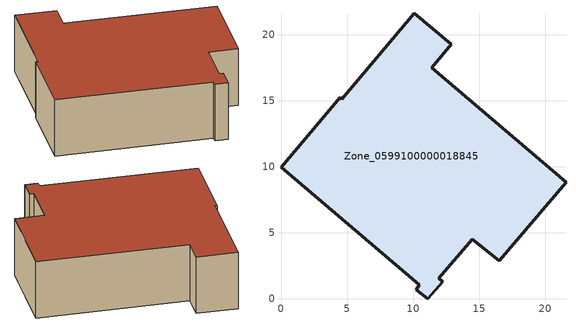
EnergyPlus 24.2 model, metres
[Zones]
Zone_0599100000018845
 floor ground (C_G): 12.88,19.27 11.41,17.51 21.58,8.83 16.51,2.89 14.47,4.53 11.94,1.55 12.24,1.31 11.12,0 10.23,0.71 10.47,1.06 0,9.98 4.47,15.27 4.6,15.12 10.1,21.65 z0
 wall outside (C_F): 0,9.98 10.47,1.06 10.23,0.71 11.12,0 12.24,1.31 11.94,1.55 14.47,4.53 16.51,2.89 21.58,8.83 11.41,17.51 12.88,19.27 10.1,21.65 4.6,15.12 4.47,15.27 0,9.98 z0:5.41
 roof outside (C_R): 10.1,21.65 4.6,15.12 4.47,15.27 0,9.98 10.47,1.06 10.23,0.71 11.12,0 12.24,1.31 11.94,1.55 14.47,4.53 16.51,2.89 21.58,8.83 11.41,17.51 12.88,19.27 z5.41
[BUILDING]
Pand.0599100000018845: North Axis=0; Terrain=City; Loads Convergence Tolerance Value=0.04; Temperature Convergence Tolerance Value=0.4; Solar Distribution=FullExterior; Maximum Number of Warmup Days=25; Minimum Number of Warmup Days=1
[Site:Location]
Rotterdam.The.Hague.AP_ZH_NLD Design_Conditions: Latitude=51.96; Longitude=4.45; Time Zone=1; Elevation=-4.5
[SITE:GROUNDTEMPERATURE:BUILDINGSURFACE]
18, 18, 18, 18, 18, 18, 18, 18, 18, 18, 18, 18
[MATERIAL] Thermal Absorptance=0.9; Solar Absorptance=0.7; Visible Absorptance=0.7
Name | Roughness | Thickness | Conductivity | Density | Specific Heat
G.D.1965-1974 | MediumSmooth | 0.15 | 0.882353 | 540 | 1210
F.D.1965-1974 | Rough | 0.3 | 0.697674 | 1920 | 840
R.D.1965-1974 | MediumRough | 0.2 | 0.232558 | 1500 | 1000
[CONSTRUCTION]
C_G: G.D.1965-1974
C_F: F.D.1965-1974
C_R: R.D.1965-1974
[ZONE]
Zone_0599100000018845: Type=1; Multiplier=1; Ceiling Height=Autocalculate; Volume=Autocalculate; Floor Area=autocalculate; Part of Total Floor Area=Yes
[ZONEINFILTRATION:DESIGNFLOWRATE]
Infil_Zone_0599100000018845: Zone or ZoneList or Space or SpaceList=Zone_0599100000018845; Schedule=AlwaysOn; Design Flow Rate Calculation Method=Flow/Area; Flow Rate per Floor Area=0.0042; Constant Term Coefficient=1; Temperature Term Coefficient=0; Velocity Term Coefficient=0; Velocity Squared Term Coefficient=0
[HVACTEMPLATE:ZONE:IDEALLOADSAIRSYSTEM]
Zone_0599100000018845: Maximum Heating Supply Air Temperature=50; Minimum Cooling Supply Air Temperature=13; Maximum Heating Supply Air Humidity Ratio=0.0156; Minimum Cooling Supply Air Humidity Ratio=0.0077; Heating Limit=NoLimit; Cooling Limit=NoLimit; Dehumidification Control Type=ConstantSensibleHeatRatio; Cooling Sensible Heat Ratio=0.7; Dehumidification Setpoint=60; Humidification Control Type=None; Humidification Setpoint=30; Outdoor Air Method=None; Outdoor Air Flow Rate per Person=0.00944; Outdoor Air Flow Rate per Zone Floor Area=0; Outdoor Air Flow Rate per Zone=0; Demand Controlled Ventilation Type=None; Outdoor Air Economizer Type=NoEconomizer; Heat Recovery Type=None; Sensible Heat Recovery Effectiveness=0.7; Latent Heat Recovery Effectiveness=0.65
[ZONECONTROL:THERMOSTAT]
ThermostatControl_Zone_0599100000018845: Zone or ZoneList=Zone_0599100000018845; Control Type Schedule=DualSetpointControlType; Control 1=Thermostat_Zone_0599100000018845; Temperature Difference Between Cutout And Setpoint=0
[THERMOSTATSETPOINT:DUALSETPOINT]
Thermostat_Zone_0599100000018845: Heating Setpoint Temperature Schedule=HeatingSetpoint_Zone_0599100000018845; Cooling Setpoint Temperature Schedule=CoolingSetpoint_Zone_0599100000018845
[SCHEDULE:COMPACT]
HeatingSetpoint_Zone_0599100000018845: Through: 12/31, For: AllDays, Until: 24:00, 21
CoolingSetpoint_Zone_0599100000018845: Through: 12/31, For: AllDays, Until: 24:00, 24
DualSetpointControlType: Through: 12/31, For: AllDays, Until: 24:00, 4
AlwaysOn: Through: 12/31, For: AllDays, Until: 24:00, 1
